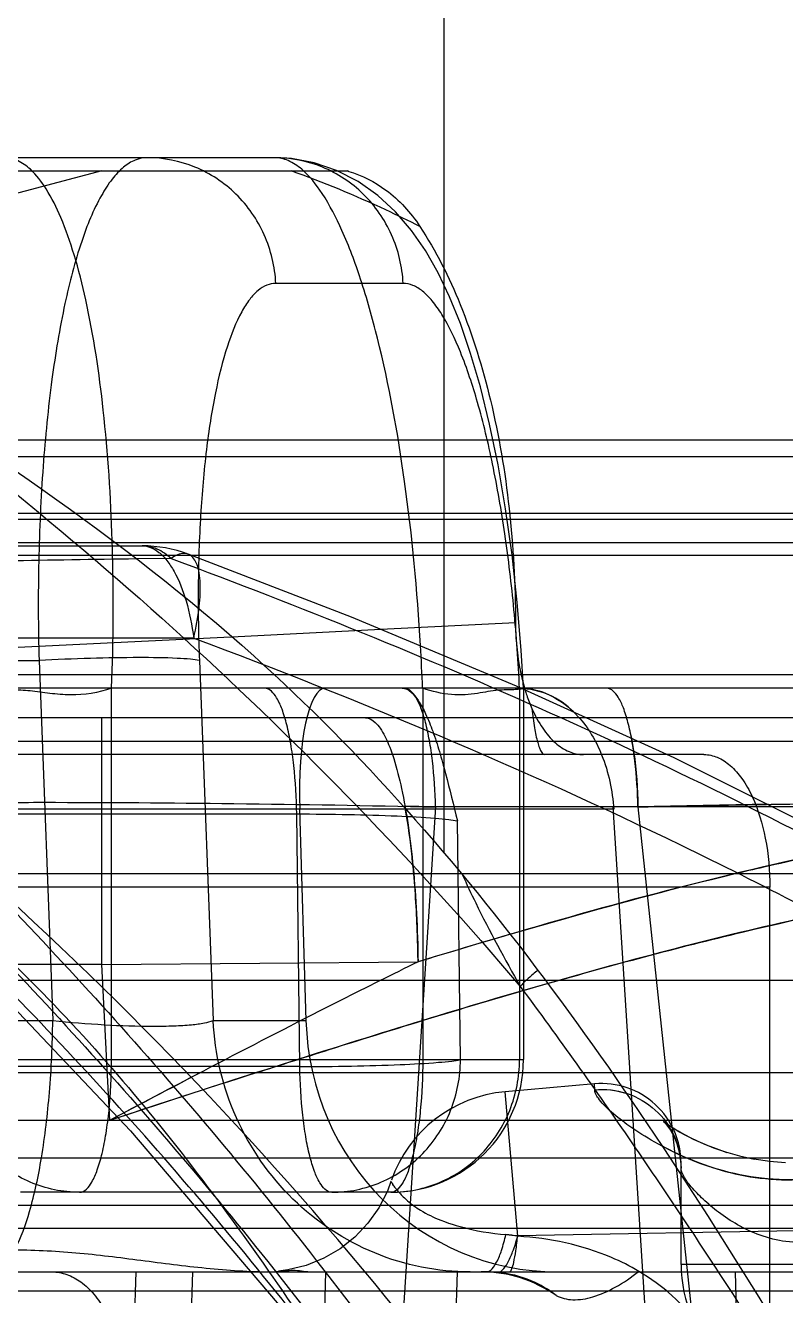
# Model space of a CAD drawing. Header units: millimetres. Extents: x 28656 to 29764, y -21384 to -20601.
# Drawn here: x 29216.314 to 29219.238, y -21148.87 to -21143.986 of the extents above; entities that cross this region are included whole.
import ezdxf

# ---------------------------------------------------------------- set-up
doc = ezdxf.new("R2010")
doc.units = ezdxf.units.MM
doc.header["$LTSCALE"] = 8
doc.layers.add('Cav-cor', color=30, linetype='Continuous')
doc.layers.add('dim', color=3, linetype='Continuous', lineweight=15)

# ---------------------------------------------------------------- blocks, each defined once
blk = doc.blocks.new('20160903.083224')
at = {"layer": 'Cav-cor', "color": 241}
for p, q in [((-6.2637, 18.0947), (-6.2637, 7.8104)), ((-6.9139, 10.4817), (-8.4444, 10.4817)), ((-10.0777, 10.4307), (-6.6338, 10.4307)), ((-7.5794, 10.4307), (-9.7851, 9.85)), ((-6.634, 10.4307), (-6.6291, 10.4292)), ((-6.6291, 10.4292), (-6.6339, 10.4307)), ((-6.4196, 9.9984), (-6.9095, 9.9984)), ((-17.3216, 9.3974), (3.1607, 9.3974)), ((3.1703, 9.3321), (-17.3311, 9.3321)), ((-17.3061, 9.0914), (3.1452, 9.0914)), ((-17.1853, 9.1149), (-2.776, 9.1149)), ((-19.2388, 8.9893), (-7.4238, 8.9893)), ((-17.7903, 9.0027), (3.6294, 9.0027)), ((-2.7571, 8.9517), (-19.8385, 8.9517)), ((-7.3124, 8.9406), (-7.4448, 8.939)), ((-7.3124, 8.9406), (-7.2609, 8.9214)), ((-6.5054, 8.6685), (-5.9876, 8.6943)), ((-7.0784, 8.64), (-6.5054, 8.6685)), ((-9.7645, 8.507), (-7.0824, 8.6398)), ((-7.2254, 8.6347), (-8.3763, 8.6347)), ((-7.0824, 8.6398), (-7.0784, 8.64)), ((-9.0086, 8.5485), (-7.8205, 8.5485)), ((-7.8205, 8.5485), (-7.7676, 7.1643)), ((-7.2036, 8.5485), (-7.1507, 7.1643)), ((3.1194, 8.4927), (-17.2803, 8.4927)), ((-1.7201, 8.4417), (-20.7436, 8.4417)), ((-7.5418, 7.0137), (-7.5418, 8.4417)), ((-6.3443, 8.4417), (-6.3443, 7.0137)), ((-5.9721, 8.4417), (-5.9571, 8.4402)), ((-5.9721, 8.4417), (-5.9721, 7.0137)), ((-5.9571, 8.4403), (-5.959, 8.4394)), ((-5.9571, 8.4401), (-5.9571, 7.0137)), ((-2.3322, 8.3277), (-19.2637, 8.3277)), ((-7.5802, 8.3277), (-7.5802, 7.3801)), ((-19.7029, 8.2377), (-1.8344, 8.2377)), ((-5.2623, 8.1867), (-21.6071, 8.1867)), ((-5.6111, 7.9762), (-10.2591, 7.9762)), ((-6.7934, 7.1643), (-6.8176, 7.9762)), ((-6.295, 7.9853), (-6.4418, 5.6877)), ((-6.295, 7.9853), (-6.4223, 7.988)), ((-4.0621, 7.9853), (-6.295, 7.9853)), ((-5.3319, 3.6033), (-5.6117, 7.9853)), ((-5.5162, 7.9853), (-5.2727, 5.6877)), ((-8.0268, 7.9584), (-6.8293, 7.9584)), ((-6.817, 6.987), (-6.8293, 7.9584)), ((-6.1994, 7.0137), (-6.211, 7.9317)), ((14.0375, 7.7277), (-20.4567, 7.7277)), ((-5.0086, 7.6767), (-21.5484, 7.6767)), ((-5.0086, 5.6367), (-5.0086, 7.6767)), ((-7.5802, 7.3801), (-15.8386, 7.3801)), ((-7.5802, 7.3801), (-6.3624, 7.3896)), ((-7.5802, 7.3801), (-7.5488, 6.7801)), ((-15.4751, 7.3197), (-4.2066, 7.3197)), ((-9.0964, 7.1643), (-7.7676, 7.1643)), ((-7.1507, 7.1643), (-6.7934, 7.1643)), ((-8.387, 7.0137), (-5.9571, 7.0137)), ((-6.817, 6.987), (-8.0146, 6.987)), ((3.1194, 6.9627), (-17.2803, 6.9627)), ((-5.6831, 6.9206), (-6.0276, 6.8904)), ((-5.979, 6.3345), (-6.0276, 6.8904)), ((-5.6828, 6.8983), (-5.6831, 6.9206)), ((3.0525, 6.7801), (-15.1535, 6.7801)), ((-5.414, 6.7727), (-5.4158, 6.7741)), ((-5.3954, 6.7593), (-5.4074, 6.7677)), ((-5.3796, 6.7492), (-5.3957, 6.7595)), ((-5.3589, 6.7368), (-5.3805, 6.7497)), ((-5.0694, 6.6303), (-5.1259, 6.6427)), ((3.0601, 6.6354), (-15.8629, 6.6354)), ((-5.3505, 6.2264), (-5.3505, 6.6157)), ((-5.0094, 6.6216), (-5.071, 6.6306)), ((-4.9485, 6.6176), (-5.0109, 6.6218)), ((-6.4671, 6.5037), (-7.892, 6.5037)), ((3.6294, 6.4527), (-17.7903, 6.4527)), ((-5.9793, 6.3378), (2.2564, 6.481)), ((3.1452, 6.364), (-15.4498, 6.364)), ((-4.8405, 6.2264), (-5.3505, 6.2264)), ((-42.2032, 6.1977), (2.2365, 6.1977)), ((-7.4476, 6.1977), (-7.4565, 5.9249)), ((-7.2301, 6.1977), (-7.2391, 5.9249)), ((-6.7251, 5.9249), (-6.7166, 6.1977)), ((-6.2189, 5.9249), (-6.2104, 6.1977)), ((-5.1311, 5.8265), (-5.1406, 6.1977)), ((3.1703, 6.1233), (-15.4247, 6.1234))]:
    blk.add_line(p, q, dxfattribs=at)
for points in [[(-5.9571, 8.4417), (-5.9656, 8.5879), (-5.9807, 8.7716), (-6.0008, 8.9542), (-6.0256, 9.1316), (-6.0547, 9.3004), (-6.0873, 9.4574), (-6.1227, 9.6007), (-6.1601, 9.7292), (-6.1994, 9.8437), (-6.2408, 9.9463), (-6.2852, 10.0393), (-6.3337, 10.1243), (-6.3877, 10.2022), (-6.4485, 10.2733), (-6.517, 10.3366), (-6.5932, 10.3904), (-6.6758, 10.4328), (-6.7623, 10.4623), (-6.8498, 10.4783), (-6.9136, 10.4817)], [(-1.7922, 5.6689), (-2.1085, 6.005), (-2.4614, 6.3338), (-2.8534, 6.6574), (-3.2843, 6.9753), (-3.7538, 7.2871), (-4.2606, 7.5915), (-4.8025, 7.8874), (-5.3773, 8.1737), (-5.983, 8.4498), (-6.6178, 8.7153), (-7.2467, 8.9576)], [(-9.8432, 8.8902), (-9.3083, 8.4786), (-8.6731, 7.9402), (-8.0586, 7.3611), (-7.4682, 6.7406), (-6.9042, 6.0785), (-6.3684, 5.3757), (-5.8619, 4.6349), (-5.3865, 3.8614), (-4.943, 3.0612), (-4.532, 2.2405), (-4.1532, 1.4055), (-3.9482, 0.9172)], [(-5.4165, 6.7747), (-5.4177, 6.7757), (-5.4163, 6.7744), (-5.411, 6.7688), (-5.4024, 6.7584), (-5.3912, 6.7423), (-5.3785, 6.7194), (-5.366, 6.6895), (-5.356, 6.6531), (-5.3508, 6.6113)], [(-5.4158, 6.7741), (-5.4175, 6.7756), (-5.4169, 6.775), (-5.4123, 6.7702), (-5.404, 6.7604), (-5.3927, 6.7446), (-5.3797, 6.7218), (-5.3667, 6.6916), (-5.3564, 6.6548), (-5.3509, 6.6123), (-5.3505, 6.5968)], [(-5.4066, 6.7671), (-5.4148, 6.7733), (-5.4165, 6.7747)], [(-5.1726, 6.656), (-5.2148, 6.6704), (-5.2521, 6.6848), (-5.285, 6.6991), (-5.3142, 6.713), (-5.3398, 6.7262), (-5.3619, 6.7386)], [(-5.125, 6.6425), (-5.1778, 6.6577), (-5.2247, 6.674), (-5.2663, 6.6908), (-5.3025, 6.7073), (-5.3333, 6.7228), (-5.3589, 6.7368)], [(-6.4665, 6.545), (-6.4805, 6.5084), (-6.5135, 6.4437), (-6.5554, 6.3844), (-6.6054, 6.3317), (-6.6623, 6.2865), (-6.725, 6.2499), (-6.7923, 6.2226), (-6.8627, 6.2052), (-6.899, 6.2002)]]:
    blk.add_lwpolyline(points, dxfattribs=at)
for centre, radius, start, end in [((-15.8108, 8.759), 8.2758, 357.80283, 1.60773), ((-15.084, 8.771), 7.5488, 1.6717, 1.81277), ((-7.4239, 8.4786), 0.5107, 69.6761, 89.9944), ((-14.8187, 8.1184), 8.4799, 2.18496, 3.29353), ((-5.973, 8.1763), 0.2654, 86.9189, 89.9999), ((-3.3129, -90.1996), 98.2096, 90.992602, 91.285509), ((2.9231, -22.9436), 31.7225, 106.35292, 107.02021), ((-6.4671, 7.0137), 0.51, 270.0001, 360), ((23.8159, -88.7957), 100.5906, 107.830734, 108.16808), ((33.9814, -71.6767), 88.7706, 117.640623, 117.893976), ((-5.9832, 6.3824), 0.51, 95, 160.8392), ((-5.6565, 6.6157), 0.306, 0.0008, 94.9999), ((-6.0643, 5.9005), 0.4423, 78.8731, 84.8338), ((-4.8405, 6.2264), 0.51, 180, 275), ((-6.1199, 5.6935), 0.5042, 54.9999, 89.9844), ((-6.1016, 5.7126), 0.4851, 84.7043, 89.9888)]:
    blk.add_arc(centre, radius, start, end, dxfattribs=at)
for centre, major_axis, ratio, start_param, end_param in [((-6.693, 7.9317), (-0.0275, 0.51), 0.240077, 6.270225, 7.753755), ((-5.8037, 7.2177), (0.3182, 0.9728), 0.963951, 1.928555, 3.446992)]:
    blk.add_ellipse(centre, major_axis=major_axis, ratio=ratio, start_param=start_param, end_param=end_param, dxfattribs=at)
for points, knots in [([(-7.8538, 10.437), (-7.8686, 10.4505), (-7.8994, 10.4728), (-7.937, 10.4817), (-7.9544, 10.4817)], [0, 0, 0, 0, 0.534155, 1, 1, 1, 1]), ([(-7.4039, 10.4817), (-7.4196, 10.4817), (-7.4531, 10.4746), (-7.4994, 10.4447), (-7.5429, 10.3974), (-7.6026, 10.3042), (-7.6666, 10.1437), (-7.7279, 9.9061), (-7.7758, 9.6168), (-7.8085, 9.2859), (-7.8246, 8.9251), (-7.8238, 8.6758), (-7.8205, 8.5485)], [0, 0, 0, 0, 0.02288, 0.048545, 0.07917, 0.115933, 0.209475, 0.329534, 0.473366, 0.636669, 0.814201, 1, 1, 1, 1]), ([(-6.9095, 9.9984), (-6.9128, 10.0624), (-6.9431, 10.1898), (-7.0541, 10.3498), (-7.2151, 10.4567), (-7.3415, 10.4817), (-7.4039, 10.4817)], [0, 0, 0, 0, 0.253427, 0.504768, 0.753346, 1, 1, 1, 1]), ([(-6.81, 10.4371), (-6.8257, 10.4505), (-6.8577, 10.4726), (-6.8962, 10.4817), (-6.9139, 10.4817)], [0, 0, 0, 0, 0.538862, 1, 1, 1, 1]), ([(-6.4196, 9.9984), (-6.4228, 10.0623), (-6.4531, 10.1897), (-6.564, 10.3497), (-6.7249, 10.4566), (-6.8513, 10.4817), (-6.9136, 10.4817)], [0, 0, 0, 0, 0.253425, 0.504767, 0.753344, 1, 1, 1, 1]), ([(-7.5389, 9.0098), (-7.5442, 9.1772), (-7.5642, 9.4875), (-7.6186, 9.8547), (-7.6806, 10.1006), (-7.7304, 10.244), (-7.7852, 10.3557), (-7.8301, 10.4152), (-7.8538, 10.437)], [0, 0, 0, 0, 0.338787, 0.628363, 0.749004, 0.851371, 0.934792, 1, 1, 1, 1]), ([(-6.3552, 10.2173), (-6.3985, 10.239), (-6.5604, 10.3174), (-6.7265, 10.3877), (-6.8508, 10.4307)], [0, 0, 0, 0, 0.268984, 1, 1, 1, 1]), ([(-6.3528, 8.6056), (-6.365, 8.8167), (-6.4026, 9.2137), (-6.487, 9.6843), (-6.5768, 10.0045), (-6.6465, 10.1915), (-6.7201, 10.335), (-6.7791, 10.4106), (-6.81, 10.4371)], [0, 0, 0, 0, 0.331362, 0.624181, 0.7476, 0.852134, 0.93624, 1, 1, 1, 1]), ([(-6.6291, 10.4292), (-6.578, 10.4135), (-6.4712, 10.3596), (-6.3904, 10.2707), (-6.3553, 10.2174)], [0, 0, 0, 0, 0.455533, 1, 1, 1, 1]), ([(-6.3553, 10.2174), (-6.2934, 10.1234), (-6.1848, 9.9059), (-6.0724, 9.5397), (-6.0033, 9.1284), (-5.9879, 8.8409), (-5.9876, 8.6943)], [0, 0, 0, 0, 0.21288, 0.456564, 0.722614, 1, 1, 1, 1]), ([(-9.1067, 10.0429), (-8.9626, 9.9552), (-8.229, 9.5), (-6.5635, 8.4067), (-5.4759, 6.8065), (-4.8471, 5.7656), (-4.8005, 5.6877)], [0, 0, 0, 0, 0.081427, 0.416238, 0.956396, 1, 1, 1, 1]), ([(-6.9095, 9.9984), (-6.9213, 9.9984), (-6.9464, 9.9931), (-6.9809, 9.9707), (-7.0131, 9.9352), (-7.0569, 9.8651), (-7.1035, 9.7447), (-7.1471, 9.5665), (-7.1803, 9.3495), (-7.2016, 9.1014), (-7.2102, 8.8307), (-7.2073, 8.6439), (-7.2036, 8.5485)], [0, 0, 0, 0, 0.022877, 0.048454, 0.078958, 0.115594, 0.208925, 0.328871, 0.472704, 0.636119, 0.813871, 1, 1, 1, 1]), ([(-5.9721, 8.4417), (-5.9768, 8.5425), (-5.9908, 8.7408), (-6.025, 9.0287), (-6.071, 9.2948), (-6.127, 9.5291), (-6.1906, 9.7223), (-6.2515, 9.853), (-6.3045, 9.9292), (-6.3418, 9.9678), (-6.3798, 9.9923), (-6.407, 9.9984), (-6.4196, 9.9984)], [0, 0, 0, 0, 0.180537, 0.355485, 0.518449, 0.663567, 0.78594, 0.88213, 0.920068, 0.95155, 0.977545, 1, 1, 1, 1]), ([(-8.6767, 9.7768), (-8.1849, 9.4235), (-7.2273, 8.652), (-6.3704, 7.7687), (-5.9689, 7.2948)], [0, 0, 0, 0, 0.493667, 1, 1, 1, 1]), ([(-10.1207, 9.5545), (-9.8148, 9.317), (-9.2103, 8.8253), (-8.3413, 8.0319), (-7.5148, 7.172), (-6.4719, 5.9268), (-5.308, 4.209), (-4.5359, 2.7291), (-4.1801, 1.9647)], [0, 0, 0, 0, 0.11932, 0.240027, 0.362394, 0.486577, 0.740192, 1, 1, 1, 1]), ([(-10.1599, 9.3711), (-9.8571, 9.136), (-9.2584, 8.6492), (-8.3979, 7.8637), (-7.5794, 7.0125), (-6.5467, 5.7797), (-5.3944, 4.0787), (-4.6299, 2.6132), (-4.2777, 1.8564)], [0, 0, 0, 0, 0.119319, 0.240023, 0.362387, 0.486569, 0.740188, 1, 1, 1, 1]), ([(-7.4238, 8.9893), (-7.4127, 8.9893), (-7.3891, 8.9845), (-7.3565, 8.9642), (-7.3263, 8.9323), (-7.287, 8.8715), (-7.249, 8.7711), (-7.2317, 8.683), (-7.2254, 8.6347)], [0, 0, 0, 0, 0.076906, 0.162577, 0.262551, 0.379301, 0.662604, 1, 1, 1, 1]), ([(-7.3124, 8.9406), (-7.3284, 8.9554), (-7.3628, 8.9798), (-7.4044, 8.9893), (-7.4238, 8.9893)], [0, 0, 0, 0, 0.528245, 1, 1, 1, 1]), ([(-7.4448, 8.939), (-7.777, 8.9346), (-8.2851, 8.9246), (-8.9728, 8.8985), (-9.3284, 8.8805), (-9.5082, 8.8712)], [0, 0, 0, 0, 0.482727, 0.738395, 1, 1, 1, 1]), ([(-7.2466, 8.9575), (-7.2511, 8.9592), (-7.2745, 8.9633), (-7.2978, 8.9517), (-7.3124, 8.9406)], [0, 0, 0, 0, 0.21011, 1, 1, 1, 1]), ([(-7.2254, 8.6347), (-7.2154, 8.6745), (-7.2034, 8.7479), (-7.198, 8.8351), (-7.2048, 8.8918), (-7.2149, 8.9288), (-7.2323, 8.9523), (-7.2466, 8.9575)], [0, 0, 0, 0, 0.363531, 0.656642, 0.771732, 0.865622, 1, 1, 1, 1]), ([(-7.2609, 8.9214), (-6.7715, 8.7387), (-5.7987, 8.3435), (-4.3792, 7.64), (-3.0225, 6.7887), (-2.202, 6.086), (-1.8379, 5.6884)], [0, 0, 0, 0, 0.246225, 0.494656, 0.745836, 1, 1, 1, 1]), ([(-6.162, 5.6907), (-6.6389, 6.3157), (-7.6734, 7.4717), (-8.8808, 8.4464), (-9.5082, 8.8712)], [0, 0, 0, 0, 0.509232, 1, 1, 1, 1]), ([(-3.9667, 0.9904), (-4.2923, 1.7841), (-5.0076, 3.3167), (-6.1093, 5.1009), (-7.1074, 6.3873), (-8.1523, 7.5447), (-9.02, 8.3155), (-9.6232, 8.7803)], [0, 0, 0, 0, 0.264288, 0.519965, 0.644044, 0.765412, 1, 1, 1, 1]), ([(-5.9876, 8.6943), (-5.9875, 8.6715), (-5.9842, 8.5838), (-5.9694, 8.4963), (-5.9503, 8.4343)], [0, 0, 0, 0, 0.260573, 1, 1, 1, 1]), ([(-7.2254, 8.6347), (-6.5895, 8.397), (-5.6455, 8.0023), (-4.4328, 7.3728), (-3.5501, 6.833), (-2.7134, 6.2108), (-2.0815, 5.6041), (-1.6437, 5.0544), (-1.2624, 4.4613), (-1.0456, 3.9758), (-0.9244, 3.6454)], [0, 0, 0, 0, 0.245438, 0.36917, 0.493689, 0.619106, 0.745482, 0.809054, 0.872754, 1, 1, 1, 1]), ([(-9.5606, 8.5824), (-9.4124, 8.4896), (-9.1173, 8.3021), (-8.682, 8.0096), (-8.2622, 7.6951), (-7.8706, 7.3456), (-7.5148, 6.9602), (-7.0773, 6.4155), (-6.7829, 5.9816), (-6.5946, 5.6877)], [0, 0, 0, 0, 0.125108, 0.250201, 0.375263, 0.500273, 0.625254, 0.750206, 1, 1, 1, 1]), ([(-7.2036, 8.5485), (-7.2147, 8.5509), (-7.243, 8.554), (-7.3203, 8.5589), (-7.4488, 8.5602), (-7.6261, 8.5573), (-7.7545, 8.552), (-7.8205, 8.5485)], [0, 0, 0, 0, 0.054904, 0.138116, 0.376153, 0.678663, 1, 1, 1, 1]), ([(-7.5418, 8.4416), (-7.5921, 8.4241), (-7.673, 8.4111), (-7.778, 8.4213), (-7.8534, 8.4324), (-7.9248, 8.4359), (-8.0057, 8.436), (-8.0626, 8.4381), (-8.0976, 8.4396)], [0, 0, 0, 0, 0.285901, 0.428261, 0.565741, 0.694556, 0.811889, 1, 1, 1, 1]), ([(-6.8293, 7.9584), (-6.8301, 8.0208), (-6.835, 8.1113), (-6.8508, 8.2257), (-6.8653, 8.2978), (-6.8835, 8.3579), (-6.9045, 8.4076), (-6.9325, 8.4417), (-6.9519, 8.4417)], [0, 0, 0, 0, 0.363196, 0.526974, 0.671415, 0.792324, 0.887043, 1, 1, 1, 1]), ([(-6.424, 8.4417), (-6.3982, 8.4417), (-6.3614, 8.3998), (-6.3307, 8.3403), (-6.3039, 8.2733), (-6.2792, 8.1968), (-6.2472, 8.0819), (-6.2257, 7.9925), (-6.211, 7.9317)], [0, 0, 0, 0, 0.136573, 0.242213, 0.369353, 0.513234, 0.669197, 1, 1, 1, 1]), ([(-6.295, 7.9853), (-6.2963, 8.0445), (-6.3017, 8.1304), (-6.3173, 8.2388), (-6.3316, 8.3067), (-6.3492, 8.3632), (-6.3698, 8.41), (-6.3965, 8.4417), (-6.415, 8.4417)], [0, 0, 0, 0, 0.364351, 0.528338, 0.672246, 0.792541, 0.886627, 1, 1, 1, 1]), ([(-6.415, 8.4417), (-6.412, 8.4417), (-6.3981, 8.4394), (-6.3871, 8.4289), (-6.3803, 8.4203)], [0, 0, 0, 0, 0.212531, 1, 1, 1, 1]), ([(-5.9945, 8.4362), (-6.0139, 8.4356), (-6.0608, 8.4355), (-6.1224, 8.423), (-6.1827, 8.4154), (-6.2541, 8.4167), (-6.3086, 8.4292), (-6.3443, 8.4416)], [0, 0, 0, 0, 0.164947, 0.396, 0.531972, 0.679459, 1, 1, 1, 1]), ([(-5.959, 8.4394), (-5.963, 8.4384), (-5.9749, 8.4372), (-5.9867, 8.4365), (-5.9945, 8.4362)], [0, 0, 0, 0, 0.346524, 1, 1, 1, 1]), ([(-5.973, 8.4417), (-5.933, 8.4417), (-5.8462, 8.4211), (-5.731, 8.33), (-5.6406, 8.1765), (-5.6143, 8.0476), (-5.6098, 7.9762)], [0, 0, 0, 0, 0.186435, 0.399846, 0.666531, 1, 1, 1, 1]), ([(-5.7639, 8.3508), (-5.7916, 8.3775), (-5.852, 8.4209), (-5.9244, 8.4395), (-5.9587, 8.4413)], [0, 0, 0, 0, 0.528187, 1, 1, 1, 1]), ([(-5.9503, 8.4343), (-5.9484, 8.428), (-5.9407, 8.4041), (-5.9316, 8.3805), (-5.9241, 8.3634)], [0, 0, 0, 0, 0.258587, 1, 1, 1, 1]), ([(-5.5162, 7.9853), (-5.5175, 8.0445), (-5.5229, 8.1304), (-5.5385, 8.2388), (-5.5528, 8.3067), (-5.5703, 8.3632), (-5.5909, 8.41), (-5.6177, 8.4417), (-5.6361, 8.4417)], [0, 0, 0, 0, 0.364351, 0.528338, 0.672246, 0.792541, 0.886627, 1, 1, 1, 1]), ([(-5.9241, 8.3635), (-5.9214, 8.3385), (-5.9156, 8.2947), (-5.906, 8.2447), (-5.8965, 8.2142), (-5.8897, 8.1982), (-5.8813, 8.1867), (-5.8752, 8.1867)], [0, 0, 0, 0, 0.401276, 0.706139, 0.818556, 0.903686, 1, 1, 1, 1]), ([(-5.9241, 8.3634), (-5.9124, 8.3371), (-5.8871, 8.2897), (-5.839, 8.2322), (-5.7851, 8.1955), (-5.7452, 8.1867), (-5.7265, 8.1867)], [0, 0, 0, 0, 0.309878, 0.574163, 0.798989, 1, 1, 1, 1]), ([(-6.5649, 8.3277), (-6.5509, 8.3277), (-6.5282, 8.3142), (-6.5064, 8.2866), (-6.4802, 8.2412), (-6.4516, 8.1637), (-6.4226, 8.0488), (-6.3983, 7.9087), (-6.3795, 7.7482), (-6.367, 7.5729), (-6.3632, 7.4516), (-6.3624, 7.3896)], [0, 0, 0, 0, 0.04247, 0.07163, 0.107555, 0.200702, 0.32146, 0.466703, 0.631926, 0.811702, 1, 1, 1, 1]), ([(-5.5425, 8.256), (-5.5386, 8.2357), (-5.524, 8.1462), (-5.5177, 8.0554), (-5.5162, 7.9853)], [0, 0, 0, 0, 0.227023, 1, 1, 1, 1]), ([(-5.2623, 8.1867), (-5.2449, 8.1867), (-5.2078, 8.1787), (-5.1574, 8.145), (-5.1123, 8.0924), (-5.0882, 8.0492), (-5.077, 8.0251)], [0, 0, 0, 0, 0.202372, 0.428064, 0.692078, 1, 1, 1, 1]), ([(-5.077, 8.0251), (-5.0534, 7.9744), (-5.0193, 7.859), (-5.0086, 7.7397), (-5.0086, 7.6767)], [0, 0, 0, 0, 0.470406, 1, 1, 1, 1]), ([(-8.7085, 7.9853), (-8.6649, 7.9892), (-8.5544, 7.9943), (-8.3568, 7.9994), (-8.0985, 8.0025), (-7.6631, 8.0039), (-7.0562, 7.9995), (-6.5537, 7.991), (-6.295, 7.9853)], [0, 0, 0, 0, 0.054403, 0.137332, 0.245728, 0.375476, 0.678445, 1, 1, 1, 1]), ([(-6.379, 7.7283), (-6.3809, 7.75), (-6.3889, 7.8321), (-6.3997, 7.9139), (-6.41, 7.9736)], [0, 0, 0, 0, 0.26542, 1, 1, 1, 1]), ([(-5.5162, 7.9853), (-5.4121, 7.9876), (-5.2112, 7.9918), (-4.9232, 7.997), (-4.7002, 8.0001), (-4.5384, 8.0019), (-4.4316, 8.0027), (-4.3354, 8.0031), (-4.2507, 8.0031), (-4.178, 8.0028), (-4.1178, 8.002), (-4.0756, 8.0009), (-4.0484, 7.9998), (-4.0329, 7.999), (-4.021, 7.9981), (-4.012, 7.9971), (-4.0073, 7.9961), (-4.0042, 7.9951), (-4.0041, 7.9944)], [0, 0, 0, 0, 0.206402, 0.39855, 0.571131, 0.648578, 0.719384, 0.783075, 0.839198, 0.88737, 0.927275, 0.958623, 0.971029, 0.981234, 0.989221, 0.99498, 0.99853, 1, 1, 1, 1]), ([(-6.8293, 7.9584), (-6.7629, 7.9584), (-6.6339, 7.9571), (-6.456, 7.9517), (-6.3274, 7.9451), (-6.2503, 7.9378), (-6.222, 7.9341), (-6.211, 7.9317)], [0, 0, 0, 0, 0.321886, 0.624642, 0.86239, 0.945346, 1, 1, 1, 1]), ([(-3.8147, 7.9277), (-4.0124, 7.9277), (-4.4246, 7.8843), (-5.0501, 7.7571), (-5.7012, 7.5873), (-6.1403, 7.4575), (-6.3624, 7.3896)], [0, 0, 0, 0, 0.227234, 0.473974, 0.733153, 1, 1, 1, 1]), ([(-5.1469, 7.728), (-5.1085, 7.7373), (-4.9568, 7.773), (-4.8043, 7.8058), (-4.6901, 7.8279)], [0, 0, 0, 0, 0.253463, 1, 1, 1, 1]), ([(-3.5647, 7.7277), (-3.7243, 7.7277), (-4.0487, 7.7061), (-4.7063, 7.6059), (-5.5392, 7.406), (-6.5413, 7.1083), (-7.2117, 6.8905), (-7.5488, 6.7801)], [0, 0, 0, 0, 0.116551, 0.236794, 0.485416, 0.741023, 1, 1, 1, 1]), ([(-6.3624, 7.3896), (-6.3627, 7.4186), (-6.3652, 7.5316), (-6.3715, 7.6445), (-6.379, 7.7283)], [0, 0, 0, 0, 0.256677, 1, 1, 1, 1]), ([(-6.1914, 7.7243), (-6.1751, 7.6879), (-6.1062, 7.5421), (-6.0288, 7.4004), (-5.9689, 7.2948)], [0, 0, 0, 0, 0.2471, 1, 1, 1, 1]), ([(-6.0085, 7.4956), (-5.9361, 7.5168), (-5.6502, 7.5993), (-5.3628, 7.6761), (-5.1469, 7.728)], [0, 0, 0, 0, 0.253681, 1, 1, 1, 1]), ([(-5.8649, 7.3061), (-5.6163, 7.3772), (-5.1232, 7.5095), (-4.6232, 7.6148), (-4.3745, 7.6548)], [0, 0, 0, 0, 0.506573, 1, 1, 1, 1]), ([(-6.3624, 7.3896), (-6.4613, 7.3412), (-6.8594, 7.1432), (-7.2531, 6.9365), (-7.5488, 6.7801)], [0, 0, 0, 0, 0.247664, 1, 1, 1, 1]), ([(-5.9013, 7.3573), (-5.9076, 7.3525), (-5.9316, 7.3334), (-5.9539, 7.312), (-5.9689, 7.2948)], [0, 0, 0, 0, 0.258315, 1, 1, 1, 1]), ([(-6.9855, 6.9631), (-6.892, 6.9931), (-6.5198, 7.1117), (-6.1461, 7.2258), (-5.8649, 7.3061)], [0, 0, 0, 0, 0.251369, 1, 1, 1, 1]), ([(-5.9689, 7.2948), (-5.8222, 7.0972), (-5.5354, 6.6949), (-4.9859, 5.8664), (-4.3264, 4.7951), (-3.7649, 3.656), (-3.3852, 2.701), (-3.2131, 2.212), (-3.1324, 1.9647)], [0, 0, 0, 0, 0.121741, 0.244342, 0.491785, 0.743604, 0.871337, 1, 1, 1, 1]), ([(-7.9148, 6.2824), (-7.8894, 6.3285), (-7.848, 6.446), (-7.8053, 6.6493), (-7.7767, 6.8954), (-7.7688, 7.0721), (-7.7676, 7.1643)], [0, 0, 0, 0, 0.17546, 0.411104, 0.692443, 1, 1, 1, 1]), ([(-7.7676, 7.1643), (-7.7016, 7.1573), (-7.5729, 7.1468), (-7.4171, 7.1414), (-7.3054, 7.1431), (-7.2393, 7.1469), (-7.1891, 7.1533), (-7.1611, 7.1598), (-7.1507, 7.1643)], [0, 0, 0, 0, 0.32154, 0.624808, 0.754405, 0.862375, 0.944938, 1, 1, 1, 1]), ([(-6.162, 6.1977), (-6.2867, 6.1977), (-6.5397, 6.2478), (-6.8615, 6.4616), (-7.0836, 6.7815), (-7.1442, 7.0364), (-7.1507, 7.1643)], [0, 0, 0, 0, 0.246683, 0.495232, 0.746544, 1, 1, 1, 1]), ([(-7.6646, 6.5037), (-7.7291, 6.5037), (-7.86, 6.5305), (-8.0245, 6.6447), (-8.1341, 6.8141), (-8.1596, 6.9475), (-8.1596, 7.0137)], [0, 0, 0, 0, 0.246581, 0.495139, 0.746551, 1, 1, 1, 1]), ([(-7.6646, 6.5037), (-7.6443, 6.5037), (-7.6155, 6.5406), (-7.5941, 6.5932), (-7.5756, 6.6572), (-7.5612, 6.7335), (-7.546, 6.8537), (-7.5418, 6.9486), (-7.5418, 7.0137)], [0, 0, 0, 0, 0.112491, 0.207968, 0.329886, 0.475218, 0.639366, 1, 1, 1, 1]), ([(-6.817, 6.987), (-6.7508, 6.987), (-6.6221, 6.9883), (-6.4444, 6.9937), (-6.3158, 7.0003), (-6.2387, 7.0076), (-6.2104, 7.0113), (-6.1994, 7.0137)], [0, 0, 0, 0, 0.321358, 0.624007, 0.862179, 0.945321, 1, 1, 1, 1]), ([(-6.6944, 6.5037), (-6.7138, 6.5037), (-6.7418, 6.5378), (-6.7629, 6.5875), (-6.781, 6.6477), (-6.7956, 6.7197), (-6.8113, 6.8341), (-6.8163, 6.9246), (-6.817, 6.987)], [0, 0, 0, 0, 0.112957, 0.207675, 0.328585, 0.473026, 0.636804, 1, 1, 1, 1]), ([(-6.6944, 6.5037), (-6.63, 6.5037), (-6.499, 6.5305), (-6.3345, 6.6447), (-6.2249, 6.8141), (-6.1994, 6.9475), (-6.1994, 7.0137)], [0, 0, 0, 0, 0.246581, 0.495138, 0.74655, 1, 1, 1, 1]), ([(-6.4671, 6.5037), (-6.4026, 6.5037), (-6.2717, 6.5305), (-6.1072, 6.6446), (-5.9976, 6.8141), (-5.9721, 6.9475), (-5.9721, 7.0137)], [0, 0, 0, 0, 0.246574, 0.495126, 0.746531, 1, 1, 1, 1]), ([(-6.3443, 7.0137), (-6.3443, 6.9486), (-6.3484, 6.8537), (-6.3636, 6.7335), (-6.3781, 6.6572), (-6.3965, 6.5932), (-6.418, 6.5406), (-6.4468, 6.5037), (-6.4671, 6.5037)], [0, 0, 0, 0, 0.360634, 0.524782, 0.670114, 0.792032, 0.887509, 1, 1, 1, 1]), ([(-5.6828, 6.8983), (-5.641, 6.9019), (-5.5551, 6.8917), (-5.4439, 6.8265), (-5.3683, 6.7225), (-5.3505, 6.6383), (-5.3505, 6.5968)], [0, 0, 0, 0, 0.251261, 0.50185, 0.751335, 1, 1, 1, 1]), ([(-4.8614, 6.5552), (-4.9209, 6.5499), (-5.0378, 6.5517), (-5.2015, 6.586), (-5.3432, 6.6391), (-5.4604, 6.6994), (-5.5532, 6.7591), (-5.6211, 6.8128), (-5.6615, 6.8534), (-5.679, 6.8811), (-5.6828, 6.8932), (-5.6828, 6.8983)], [0, 0, 0, 0, 0.193089, 0.374662, 0.5381, 0.680628, 0.80005, 0.894046, 0.960511, 0.983332, 1, 1, 1, 1]), ([(-5.4295, 6.6845), (-5.3506, 6.6419), (-5.218, 6.5874), (-5.024, 6.5511), (-4.9162, 6.5504), (-4.8614, 6.5552)], [0, 0, 0, 0, 0.455811, 0.720635, 1, 1, 1, 1]), ([(-4.8405, 6.3154), (-4.8757, 6.3106), (-4.9463, 6.3099), (-5.0455, 6.3349), (-5.1319, 6.3757), (-5.2046, 6.4238), (-5.2636, 6.4733), (-5.3088, 6.5201), (-5.3382, 6.5594), (-5.3505, 6.5859), (-5.3505, 6.5968)], [0, 0, 0, 0, 0.172354, 0.337813, 0.492275, 0.63366, 0.759389, 0.865572, 0.947104, 1, 1, 1, 1]), ([(-6.4665, 6.545), (-6.467, 6.5448), (-6.4653, 6.5436), (-6.4648, 6.542), (-6.4623, 6.5387), (-6.4588, 6.533), (-6.4526, 6.5244), (-6.4444, 6.5137), (-6.4284, 6.4948), (-6.3992, 6.4662), (-6.3469, 6.4286), (-6.2642, 6.3889), (-6.1388, 6.3532), (-6.0382, 6.3408), (-5.9793, 6.3378)], [0, 0, 0, 0, 0.002699, 0.006075, 0.010803, 0.024326, 0.04333, 0.067971, 0.09846, 0.178685, 0.290723, 0.448757, 0.677403, 1, 1, 1, 1]), ([(-6.4477, 6.5181), (-6.4507, 6.5219), (-6.4556, 6.5285), (-6.4609, 6.5364), (-6.4639, 6.5408), (-6.4652, 6.5432), (-6.4662, 6.5441), (-6.4664, 6.5451), (-6.4665, 6.545)], [0, 0, 0, 0, 0.439401, 0.751218, 0.860007, 0.93766, 0.98432, 1, 1, 1, 1]), ([(-6.1015, 6.1978), (-6.083, 6.1978), (-6.0578, 6.2341), (-6.0391, 6.2835), (-6.0291, 6.3205), (-6.0245, 6.341)], [0, 0, 0, 0, 0.33205, 0.623902, 1, 1, 1, 1]), ([(-6.0569, 6.1956), (-6.05, 6.1954), (-6.0331, 6.2061), (-6.0153, 6.2349), (-5.9958, 6.2792), (-5.9847, 6.3144), (-5.979, 6.3345)], [0, 0, 0, 0, 0.125118, 0.326832, 0.619961, 1, 1, 1, 1]), ([(-6.0116, 6.1977), (-6.0074, 6.1977), (-5.9991, 6.213), (-5.9929, 6.2384), (-5.9849, 6.2836), (-5.9812, 6.3179), (-5.9793, 6.3378)], [0, 0, 0, 0, 0.087299, 0.282093, 0.58942, 1, 1, 1, 1]), ([(-5.5132, 6.1998), (-5.547, 6.2198), (-5.6925, 6.2929), (-5.8559, 6.3277), (-5.979, 6.3345)], [0, 0, 0, 0, 0.241441, 1, 1, 1, 1]), ([(-7.9148, 6.2824), (-7.8308, 6.2824), (-7.6626, 6.273), (-7.4126, 6.2404), (-7.1626, 6.208), (-6.9945, 6.1977), (-6.9105, 6.1977)], [0, 0, 0, 0, 0.250016, 0.500003, 0.749984, 1, 1, 1, 1]), ([(-6.899, 6.2002), (-6.8776, 6.2023), (-6.8453, 6.2057), (-6.8026, 6.2011), (-6.7813, 6.1977), (-6.7706, 6.1977)], [0, 0, 0, 0, 0.500575, 0.750244, 1, 1, 1, 1]), ([(-7.7704, 6.1977), (-7.7514, 6.1977), (-7.7115, 6.1904), (-7.656, 6.1598), (-7.6059, 6.1112), (-7.5453, 6.0216), (-7.4944, 5.878), (-7.4811, 5.7532), (-7.4811, 5.6877)], [0, 0, 0, 0, 0.089632, 0.186249, 0.294041, 0.414824, 0.692162, 1, 1, 1, 1]), ([(-5.8307, 6.1065), (-5.8598, 6.1297), (-5.9312, 6.1722), (-6.0123, 6.1915), (-6.0569, 6.1956)], [0, 0, 0, 0, 0.453838, 1, 1, 1, 1]), ([(-5.8307, 6.1065), (-5.8115, 6.0964), (-5.7628, 6.0859), (-5.6837, 6.0998), (-5.5976, 6.1386), (-5.5416, 6.1772), (-5.5132, 6.1998)], [0, 0, 0, 0, 0.188521, 0.413936, 0.685723, 1, 1, 1, 1]), ([(-5.1631, 5.6889), (-5.1699, 5.743), (-5.1966, 5.8487), (-5.2986, 6.0376), (-5.4225, 6.1463), (-5.5132, 6.1998)], [0, 0, 0, 0, 0.256106, 0.505485, 1, 1, 1, 1])]:
    blk.add_open_spline(points, degree=3, knots=knots, dxfattribs=at)
for points in [[(-5.6828, 6.8982), (-5.6426, 6.9017), (-5.6009, 6.897), (-5.5625, 6.8848)], [(-6.9384, 6.1977), (-6.9253, 6.1977), (-6.9121, 6.1989), (-6.899, 6.2002)]]:
    blk.add_open_spline(points, degree=3, dxfattribs=at)

msp = doc.modelspace()

# ---------------------------------------------------------------- block references
at = {"layer": 'dim'}
msp.add_blockref('20160903.083224', (29224.1868, -21154.9766), dxfattribs=at)

doc.saveas('drawing.dxf')
